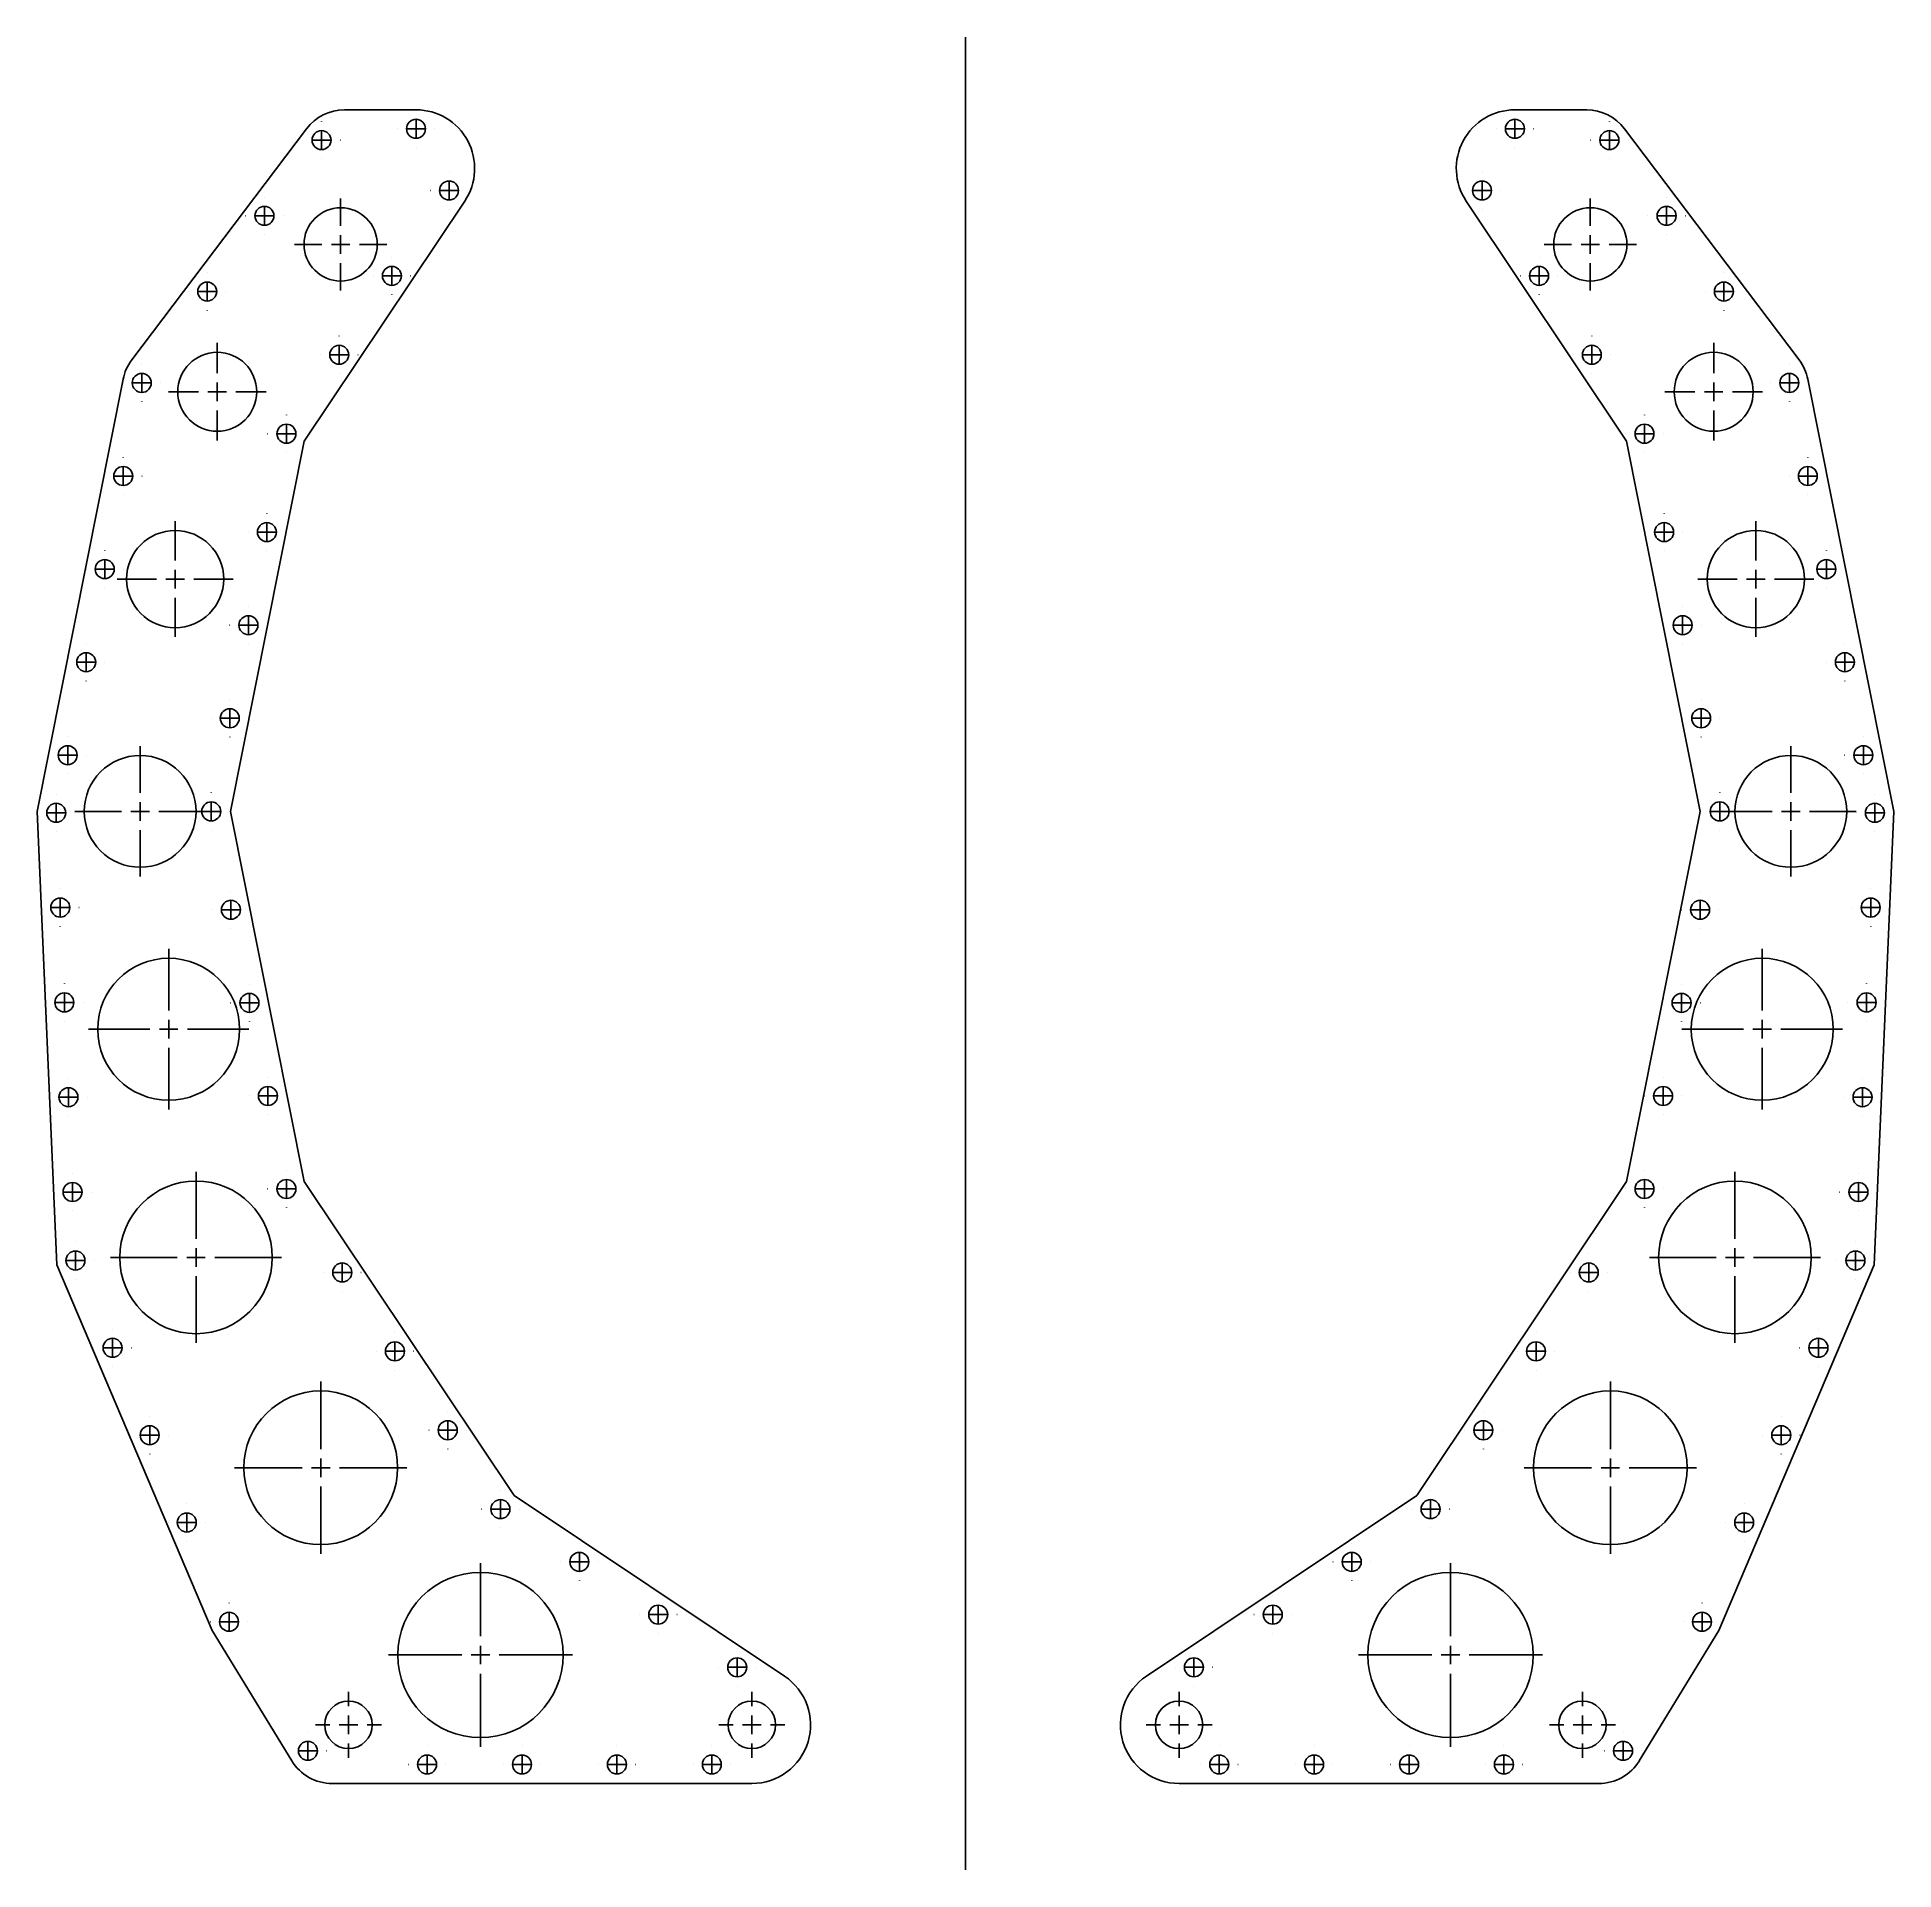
# Model space of a CAD drawing. Extents: x 18 to 37.5, y 8.8 to 28.1.
import ezdxf

# ---------------------------------------------------------------- set-up
doc = ezdxf.new("R2010")
doc.units = 0
doc.header["$MEASUREMENT"] = 0
doc.layers.get('0').update_dxf_attribs({"linetype": 'CONTINUOUS'})

# ---------------------------------------------------------------- blocks, each defined once
blk = doc.blocks.new('SW_CENTERMARKSYMBOL_0')
at = {"color": 0, "linetype": 'Continuous'}
for p, q in [((0, 0.197), (0, 0.348)), ((-0.197, 0), (-0.348, 0)), ((0, 0), (-0.098, 0)), ((0, 0), (0, 0.098)), ((0, 0), (0, -0.098)), ((0, 0), (0.098, 0)), ((0.197, 0), (0.348, 0)), ((0, -0.197), (0, -0.348))]:
    blk.add_line(p, q, dxfattribs=at)
blk = doc.blocks.new('SW_CENTERMARKSYMBOL_1')
at = {"color": 0, "linetype": 'Continuous'}
for p, q in [((0, 0.197), (0, 0.514)), ((-0.197, 0), (-0.514, 0)), ((0, 0), (-0.098, 0)), ((0, 0), (0, 0.098)), ((0, 0), (0, -0.098)), ((0, 0), (0.098, 0)), ((0.197, 0), (0.514, 0)), ((0, -0.197), (0, -0.514))]:
    blk.add_line(p, q, dxfattribs=at)
blk = doc.blocks.new('SW_CENTERMARKSYMBOL_2')
at = {"color": 0, "linetype": 'Continuous'}
for p, q in [((0, 0.197), (0, 0.61)), ((-0.197, 0), (-0.61, 0)), ((0, 0), (-0.098, 0)), ((0, 0), (0, 0.098)), ((0, 0), (0, -0.098)), ((0, 0), (0.098, 0)), ((0.197, 0), (0.61, 0)), ((0, -0.197), (0, -0.61))]:
    blk.add_line(p, q, dxfattribs=at)
blk = doc.blocks.new('SW_CENTERMARKSYMBOL_3')
at = {"color": 0, "linetype": 'Continuous'}
for p, q in [((0, 0.197), (0, 0.687)), ((-0.197, 0), (-0.687, 0)), ((0, 0), (-0.098, 0)), ((0, 0), (0, 0.098)), ((0, 0), (0, -0.098)), ((0, 0), (0.098, 0)), ((0.197, 0), (0.687, 0)), ((0, -0.197), (0, -0.687))]:
    blk.add_line(p, q, dxfattribs=at)
blk = doc.blocks.new('SW_CENTERMARKSYMBOL_4')
at = {"color": 0, "linetype": 'Continuous'}
for p, q in [((0, 0.197), (0, 0.846)), ((-0.197, 0), (-0.846, 0)), ((0, 0), (-0.098, 0)), ((0, 0), (0, 0.098)), ((0, 0), (0, -0.098)), ((0, 0), (0.098, 0)), ((0.197, 0), (0.846, 0)), ((0, -0.197), (0, -0.846))]:
    blk.add_line(p, q, dxfattribs=at)
blk = doc.blocks.new('SW_CENTERMARKSYMBOL_5')
at = {"color": 0, "linetype": 'Continuous'}
for p, q in [((0, 0.197), (0, 0.485)), ((-0.197, 0), (-0.485, 0)), ((0, 0), (-0.098, 0)), ((0, 0), (0, 0.098)), ((0, 0), (0, -0.098)), ((0, 0), (0.098, 0)), ((0.197, 0), (0.485, 0)), ((0, -0.197), (0, -0.485))]:
    blk.add_line(p, q, dxfattribs=at)
blk = doc.blocks.new('SW_CENTERMARKSYMBOL_6')
at = {"color": 0, "linetype": 'Continuous'}
for p, q in [((0, 0.197), (0, 0.969)), ((-0.197, 0), (-0.969, 0)), ((0, 0), (-0.098, 0)), ((0, 0), (0, 0.098)), ((0, 0), (0, -0.098)), ((0, 0), (0.098, 0)), ((0.197, 0), (0.969, 0)), ((0, -0.197), (0, -0.969))]:
    blk.add_line(p, q, dxfattribs=at)
blk = doc.blocks.new('SW_CENTERMARKSYMBOL_7')
at = {"color": 0, "linetype": 'Continuous'}
for p, q in [((0, 0.197), (0, 0.908)), ((-0.197, 0), (-0.908, 0)), ((0, 0), (-0.098, 0)), ((0, 0), (0, 0.098)), ((0, 0), (0, -0.098)), ((0, 0), (0.098, 0)), ((0.197, 0), (0.908, 0)), ((0, -0.197), (0, -0.908))]:
    blk.add_line(p, q, dxfattribs=at)
blk = doc.blocks.new('SW_CENTERMARKSYMBOL_8')
at = {"color": 0, "linetype": 'Continuous'}
for p, q in [((0, 0.197), (0, 0.902)), ((-0.197, 0), (-0.902, 0)), ((0, 0), (-0.098, 0)), ((0, 0), (0, 0.098)), ((0, 0), (0, -0.098)), ((0, 0), (0.098, 0)), ((0.197, 0), (0.902, 0)), ((0, -0.197), (0, -0.902))]:
    blk.add_line(p, q, dxfattribs=at)
blk = doc.blocks.new('SW_CENTERMARKSYMBOL_9')
at = {"color": 0, "linetype": 'Continuous'}
for p, q in [((0, 0.197), (0, 0.348)), ((-0.197, 0), (-0.348, 0)), ((0, 0), (-0.098, 0)), ((0, 0), (0, 0.098)), ((0, 0), (0, -0.098)), ((0, 0), (0.098, 0)), ((0.197, 0), (0.348, 0)), ((0, -0.197), (0, -0.348))]:
    blk.add_line(p, q, dxfattribs=at)
blk = doc.blocks.new('SW_CENTERMARKSYMBOL_10')
at = {"color": 0, "linetype": 'Continuous'}
for p, q in [((0, 0.197), (0, 0.198)), ((-0.197, 0), (-0.198, 0)), ((0, 0), (-0.098, 0)), ((0, 0), (0, 0.098)), ((0, 0), (0, -0.098)), ((0, 0), (0.098, 0)), ((0.197, 0), (0.198, 0)), ((0, -0.197), (0, -0.198))]:
    blk.add_line(p, q, dxfattribs=at)
blk = doc.blocks.new('SW_CENTERMARKSYMBOL_11')
at = {"color": 0, "linetype": 'Continuous'}
for p, q in [((0, 0.197), (0, 0.198)), ((-0.197, 0), (-0.198, 0)), ((0, 0), (-0.098, 0)), ((0, 0), (0, 0.098)), ((0, 0), (0, -0.098)), ((0, 0), (0.098, 0)), ((0.197, 0), (0.198, 0)), ((0, -0.197), (0, -0.198))]:
    blk.add_line(p, q, dxfattribs=at)
blk = doc.blocks.new('SW_CENTERMARKSYMBOL_12')
at = {"color": 0, "linetype": 'Continuous'}
for p, q in [((0, 0.197), (0, 0.198)), ((-0.197, 0), (-0.198, 0)), ((0, 0), (-0.098, 0)), ((0, 0), (0, 0.098)), ((0, 0), (0, -0.098)), ((0, 0), (0.098, 0)), ((0.197, 0), (0.198, 0)), ((0, -0.197), (0, -0.198))]:
    blk.add_line(p, q, dxfattribs=at)
blk = doc.blocks.new('SW_CENTERMARKSYMBOL_13')
at = {"color": 0, "linetype": 'Continuous'}
for p, q in [((0, 0.197), (0, 0.198)), ((-0.197, 0), (-0.198, 0)), ((0, 0), (-0.098, 0)), ((0, 0), (0, 0.098)), ((0, 0), (0, -0.098)), ((0, 0), (0.098, 0)), ((0.197, 0), (0.198, 0)), ((0, -0.197), (0, -0.198))]:
    blk.add_line(p, q, dxfattribs=at)
blk = doc.blocks.new('SW_CENTERMARKSYMBOL_14')
at = {"color": 0, "linetype": 'Continuous'}
for p, q in [((0, 0.197), (0, 0.198)), ((-0.197, 0), (-0.198, 0)), ((0, 0), (-0.098, 0)), ((0, 0), (0, 0.098)), ((0, 0), (0, -0.098)), ((0, 0), (0.098, 0)), ((0.197, 0), (0.198, 0)), ((0, -0.197), (0, -0.198))]:
    blk.add_line(p, q, dxfattribs=at)
blk = doc.blocks.new('SW_CENTERMARKSYMBOL_15')
at = {"color": 0, "linetype": 'Continuous'}
for p, q in [((0, 0.197), (0, 0.198)), ((-0.197, 0), (-0.198, 0)), ((0, 0), (-0.098, 0)), ((0, 0), (0, 0.098)), ((0, 0), (0, -0.098)), ((0, 0), (0.098, 0)), ((0.197, 0), (0.198, 0)), ((0, -0.197), (0, -0.198))]:
    blk.add_line(p, q, dxfattribs=at)
blk = doc.blocks.new('SW_CENTERMARKSYMBOL_16')
at = {"color": 0, "linetype": 'Continuous'}
for p, q in [((0, 0.197), (0, 0.198)), ((-0.197, 0), (-0.198, 0)), ((0, 0), (-0.098, 0)), ((0, 0), (0, 0.098)), ((0, 0), (0, -0.098)), ((0, 0), (0.098, 0)), ((0.197, 0), (0.198, 0)), ((0, -0.197), (0, -0.198))]:
    blk.add_line(p, q, dxfattribs=at)
blk = doc.blocks.new('SW_CENTERMARKSYMBOL_17')
at = {"color": 0, "linetype": 'Continuous'}
for p, q in [((0, 0.197), (0, 0.198)), ((-0.197, 0), (-0.198, 0)), ((0, 0), (-0.098, 0)), ((0, 0), (0, 0.098)), ((0, 0), (0, -0.098)), ((0, 0), (0.098, 0)), ((0.197, 0), (0.198, 0)), ((0, -0.197), (0, -0.198))]:
    blk.add_line(p, q, dxfattribs=at)
blk = doc.blocks.new('SW_CENTERMARKSYMBOL_18')
at = {"color": 0, "linetype": 'Continuous'}
for p, q in [((0, 0.197), (0, 0.198)), ((-0.197, 0), (-0.198, 0)), ((0, 0), (-0.098, 0)), ((0, 0), (0, 0.098)), ((0, 0), (0, -0.098)), ((0, 0), (0.098, 0)), ((0.197, 0), (0.198, 0)), ((0, -0.197), (0, -0.198))]:
    blk.add_line(p, q, dxfattribs=at)
blk = doc.blocks.new('SW_CENTERMARKSYMBOL_19')
at = {"color": 0, "linetype": 'Continuous'}
for p, q in [((0, 0.197), (0, 0.198)), ((-0.197, 0), (-0.198, 0)), ((0, 0), (-0.098, 0)), ((0, 0), (0, 0.098)), ((0, 0), (0, -0.098)), ((0, 0), (0.098, 0)), ((0.197, 0), (0.198, 0)), ((0, -0.197), (0, -0.198))]:
    blk.add_line(p, q, dxfattribs=at)
blk = doc.blocks.new('SW_CENTERMARKSYMBOL_20')
at = {"color": 0, "linetype": 'Continuous'}
for p, q in [((0, 0.197), (0, 0.198)), ((-0.197, 0), (-0.198, 0)), ((0, 0), (-0.098, 0)), ((0, 0), (0, 0.098)), ((0, 0), (0, -0.098)), ((0, 0), (0.098, 0)), ((0.197, 0), (0.198, 0)), ((0, -0.197), (0, -0.198))]:
    blk.add_line(p, q, dxfattribs=at)
blk = doc.blocks.new('SW_CENTERMARKSYMBOL_21')
at = {"color": 0, "linetype": 'Continuous'}
for p, q in [((0, 0.197), (0, 0.198)), ((-0.197, 0), (-0.198, 0)), ((0, 0), (-0.098, 0)), ((0, 0), (0, 0.098)), ((0, 0), (0, -0.098)), ((0, 0), (0.098, 0)), ((0.197, 0), (0.198, 0)), ((0, -0.197), (0, -0.198))]:
    blk.add_line(p, q, dxfattribs=at)
blk = doc.blocks.new('SW_CENTERMARKSYMBOL_22')
at = {"color": 0, "linetype": 'Continuous'}
for p, q in [((0, 0.197), (0, 0.198)), ((-0.197, 0), (-0.198, 0)), ((0, 0), (-0.098, 0)), ((0, 0), (0, 0.098)), ((0, 0), (0, -0.098)), ((0, 0), (0.098, 0)), ((0.197, 0), (0.198, 0)), ((0, -0.197), (0, -0.198))]:
    blk.add_line(p, q, dxfattribs=at)
blk = doc.blocks.new('SW_CENTERMARKSYMBOL_23')
at = {"color": 0, "linetype": 'Continuous'}
for p, q in [((0, 0.197), (0, 0.198)), ((-0.197, 0), (-0.198, 0)), ((0, 0), (-0.098, 0)), ((0, 0), (0, 0.098)), ((0, 0), (0, -0.098)), ((0, 0), (0.098, 0)), ((0.197, 0), (0.198, 0)), ((0, -0.197), (0, -0.198))]:
    blk.add_line(p, q, dxfattribs=at)
blk = doc.blocks.new('SW_CENTERMARKSYMBOL_24')
at = {"color": 0, "linetype": 'Continuous'}
for p, q in [((0, 0.197), (0, 0.198)), ((-0.197, 0), (-0.198, 0)), ((0, 0), (-0.098, 0)), ((0, 0), (0, 0.098)), ((0, 0), (0, -0.098)), ((0, 0), (0.098, 0)), ((0.197, 0), (0.198, 0)), ((0, -0.197), (0, -0.198))]:
    blk.add_line(p, q, dxfattribs=at)
blk = doc.blocks.new('SW_CENTERMARKSYMBOL_25')
at = {"color": 0, "linetype": 'Continuous'}
for p, q in [((0, 0.197), (0, 0.198)), ((-0.197, 0), (-0.198, 0)), ((0, 0), (-0.098, 0)), ((0, 0), (0, 0.098)), ((0, 0), (0, -0.098)), ((0, 0), (0.098, 0)), ((0.197, 0), (0.198, 0)), ((0, -0.197), (0, -0.198))]:
    blk.add_line(p, q, dxfattribs=at)
blk = doc.blocks.new('SW_CENTERMARKSYMBOL_26')
at = {"color": 0, "linetype": 'Continuous'}
for p, q in [((0, 0.197), (0, 0.198)), ((-0.197, 0), (-0.198, 0)), ((0, 0), (-0.098, 0)), ((0, 0), (0, 0.098)), ((0, 0), (0, -0.098)), ((0, 0), (0.098, 0)), ((0.197, 0), (0.198, 0)), ((0, -0.197), (0, -0.198))]:
    blk.add_line(p, q, dxfattribs=at)
blk = doc.blocks.new('SW_CENTERMARKSYMBOL_27')
at = {"color": 0, "linetype": 'Continuous'}
for p, q in [((0, 0.197), (0, 0.198)), ((-0.197, 0), (-0.198, 0)), ((0, 0), (-0.098, 0)), ((0, 0), (0, 0.098)), ((0, 0), (0, -0.098)), ((0, 0), (0.098, 0)), ((0.197, 0), (0.198, 0)), ((0, -0.197), (0, -0.198))]:
    blk.add_line(p, q, dxfattribs=at)
blk = doc.blocks.new('SW_CENTERMARKSYMBOL_28')
at = {"color": 0, "linetype": 'Continuous'}
for p, q in [((0, 0.197), (0, 0.198)), ((-0.197, 0), (-0.198, 0)), ((0, 0), (-0.098, 0)), ((0, 0), (0, 0.098)), ((0, 0), (0, -0.098)), ((0, 0), (0.098, 0)), ((0.197, 0), (0.198, 0)), ((0, -0.197), (0, -0.198))]:
    blk.add_line(p, q, dxfattribs=at)
blk = doc.blocks.new('SW_CENTERMARKSYMBOL_29')
at = {"color": 0, "linetype": 'Continuous'}
for p, q in [((0, 0.197), (0, 0.198)), ((-0.197, 0), (-0.198, 0)), ((0, 0), (-0.098, 0)), ((0, 0), (0, 0.098)), ((0, 0), (0, -0.098)), ((0, 0), (0.098, 0)), ((0.197, 0), (0.198, 0)), ((0, -0.197), (0, -0.198))]:
    blk.add_line(p, q, dxfattribs=at)
blk = doc.blocks.new('SW_CENTERMARKSYMBOL_30')
at = {"color": 0, "linetype": 'Continuous'}
for p, q in [((0, 0.197), (0, 0.198)), ((-0.197, 0), (-0.198, 0)), ((0, 0), (-0.098, 0)), ((0, 0), (0, 0.098)), ((0, 0), (0, -0.098)), ((0, 0), (0.098, 0)), ((0.197, 0), (0.198, 0)), ((0, -0.197), (0, -0.198))]:
    blk.add_line(p, q, dxfattribs=at)
blk = doc.blocks.new('SW_CENTERMARKSYMBOL_31')
at = {"color": 0, "linetype": 'Continuous'}
for p, q in [((0, 0.197), (0, 0.198)), ((-0.197, 0), (-0.198, 0)), ((0, 0), (-0.098, 0)), ((0, 0), (0, 0.098)), ((0, 0), (0, -0.098)), ((0, 0), (0.098, 0)), ((0.197, 0), (0.198, 0)), ((0, -0.197), (0, -0.198))]:
    blk.add_line(p, q, dxfattribs=at)
blk = doc.blocks.new('SW_CENTERMARKSYMBOL_32')
at = {"color": 0, "linetype": 'Continuous'}
for p, q in [((0, 0.197), (0, 0.198)), ((-0.197, 0), (-0.198, 0)), ((0, 0), (-0.098, 0)), ((0, 0), (0, 0.098)), ((0, 0), (0, -0.098)), ((0, 0), (0.098, 0)), ((0.197, 0), (0.198, 0)), ((0, -0.197), (0, -0.198))]:
    blk.add_line(p, q, dxfattribs=at)
blk = doc.blocks.new('SW_CENTERMARKSYMBOL_33')
at = {"color": 0, "linetype": 'Continuous'}
for p, q in [((0, 0.197), (0, 0.198)), ((-0.197, 0), (-0.198, 0)), ((0, 0), (-0.098, 0)), ((0, 0), (0, 0.098)), ((0, 0), (0, -0.098)), ((0, 0), (0.098, 0)), ((0.197, 0), (0.198, 0)), ((0, -0.197), (0, -0.198))]:
    blk.add_line(p, q, dxfattribs=at)
blk = doc.blocks.new('SW_CENTERMARKSYMBOL_34')
at = {"color": 0, "linetype": 'Continuous'}
for p, q in [((0, 0.197), (0, 0.198)), ((-0.197, 0), (-0.198, 0)), ((0, 0), (-0.098, 0)), ((0, 0), (0, 0.098)), ((0, 0), (0, -0.098)), ((0, 0), (0.098, 0)), ((0.197, 0), (0.198, 0)), ((0, -0.197), (0, -0.198))]:
    blk.add_line(p, q, dxfattribs=at)
blk = doc.blocks.new('SW_CENTERMARKSYMBOL_35')
at = {"color": 0, "linetype": 'Continuous'}
for p, q in [((0, 0.197), (0, 0.198)), ((-0.197, 0), (-0.198, 0)), ((0, 0), (-0.098, 0)), ((0, 0), (0, 0.098)), ((0, 0), (0, -0.098)), ((0, 0), (0.098, 0)), ((0.197, 0), (0.198, 0)), ((0, -0.197), (0, -0.198))]:
    blk.add_line(p, q, dxfattribs=at)
blk = doc.blocks.new('SW_CENTERMARKSYMBOL_36')
at = {"color": 0, "linetype": 'Continuous'}
for p, q in [((0, 0.197), (0, 0.198)), ((-0.197, 0), (-0.198, 0)), ((0, 0), (-0.098, 0)), ((0, 0), (0, 0.098)), ((0, 0), (0, -0.098)), ((0, 0), (0.098, 0)), ((0.197, 0), (0.198, 0)), ((0, -0.197), (0, -0.198))]:
    blk.add_line(p, q, dxfattribs=at)
blk = doc.blocks.new('SW_CENTERMARKSYMBOL_37')
at = {"color": 0, "linetype": 'Continuous'}
for p, q in [((0, 0.197), (0, 0.198)), ((-0.197, 0), (-0.198, 0)), ((0, 0), (-0.098, 0)), ((0, 0), (0, 0.098)), ((0, 0), (0, -0.098)), ((0, 0), (0.098, 0)), ((0.197, 0), (0.198, 0)), ((0, -0.197), (0, -0.198))]:
    blk.add_line(p, q, dxfattribs=at)
blk = doc.blocks.new('SW_CENTERMARKSYMBOL_38')
at = {"color": 0, "linetype": 'Continuous'}
for p, q in [((0, 0.197), (0, 0.198)), ((-0.197, 0), (-0.198, 0)), ((0, 0), (-0.098, 0)), ((0, 0), (0, 0.098)), ((0, 0), (0, -0.098)), ((0, 0), (0.098, 0)), ((0.197, 0), (0.198, 0)), ((0, -0.197), (0, -0.198))]:
    blk.add_line(p, q, dxfattribs=at)
blk = doc.blocks.new('SW_CENTERMARKSYMBOL_39')
at = {"color": 0, "linetype": 'Continuous'}
for p, q in [((0, 0.197), (0, 0.198)), ((-0.197, 0), (-0.198, 0)), ((0, 0), (-0.098, 0)), ((0, 0), (0, 0.098)), ((0, 0), (0, -0.098)), ((0, 0), (0.098, 0)), ((0.197, 0), (0.198, 0)), ((0, -0.197), (0, -0.198))]:
    blk.add_line(p, q, dxfattribs=at)
blk = doc.blocks.new('SW_CENTERMARKSYMBOL_40')
at = {"color": 0, "linetype": 'Continuous'}
for p, q in [((0, 0.197), (0, 0.198)), ((-0.197, 0), (-0.198, 0)), ((0, 0), (-0.098, 0)), ((0, 0), (0, 0.098)), ((0, 0), (0, -0.098)), ((0, 0), (0.098, 0)), ((0.197, 0), (0.198, 0)), ((0, -0.197), (0, -0.198))]:
    blk.add_line(p, q, dxfattribs=at)
blk = doc.blocks.new('SW_CENTERMARKSYMBOL_41')
at = {"color": 0, "linetype": 'Continuous'}
for p, q in [((0, 0.197), (0, 0.198)), ((-0.197, 0), (-0.198, 0)), ((0, 0), (-0.098, 0)), ((0, 0), (0, 0.098)), ((0, 0), (0, -0.098)), ((0, 0), (0.098, 0)), ((0.197, 0), (0.198, 0)), ((0, -0.197), (0, -0.198))]:
    blk.add_line(p, q, dxfattribs=at)
blk = doc.blocks.new('SW_CENTERMARKSYMBOL_42')
at = {"color": 0, "linetype": 'Continuous'}
for p, q in [((0, 0.197), (0, 0.198)), ((-0.197, 0), (-0.198, 0)), ((0, 0), (-0.098, 0)), ((0, 0), (0, 0.098)), ((0, 0), (0, -0.098)), ((0, 0), (0.098, 0)), ((0.197, 0), (0.198, 0)), ((0, -0.197), (0, -0.198))]:
    blk.add_line(p, q, dxfattribs=at)
blk = doc.blocks.new('SW_CENTERMARKSYMBOL_43')
at = {"color": 0, "linetype": 'Continuous'}
for p, q in [((0, 0.197), (0, 0.198)), ((-0.197, 0), (-0.198, 0)), ((0, 0), (-0.098, 0)), ((0, 0), (0, 0.098)), ((0, 0), (0, -0.098)), ((0, 0), (0.098, 0)), ((0.197, 0), (0.198, 0)), ((0, -0.197), (0, -0.198))]:
    blk.add_line(p, q, dxfattribs=at)
blk = doc.blocks.new('SW_CENTERMARKSYMBOL_44')
at = {"color": 0, "linetype": 'Continuous'}
for p, q in [((0, 0.197), (0, 0.198)), ((-0.197, 0), (-0.198, 0)), ((0, 0), (-0.098, 0)), ((0, 0), (0, 0.098)), ((0, 0), (0, -0.098)), ((0, 0), (0.098, 0)), ((0.197, 0), (0.198, 0)), ((0, -0.197), (0, -0.198))]:
    blk.add_line(p, q, dxfattribs=at)
blk = doc.blocks.new('SW_CENTERMARKSYMBOL_45')
at = {"color": 0, "linetype": 'Continuous'}
for p, q in [((0, 0.197), (0, 0.198)), ((-0.197, 0), (-0.198, 0)), ((0, 0), (-0.098, 0)), ((0, 0), (0, 0.098)), ((0, 0), (0, -0.098)), ((0, 0), (0.098, 0)), ((0.197, 0), (0.198, 0)), ((0, -0.197), (0, -0.198))]:
    blk.add_line(p, q, dxfattribs=at)
blk = doc.blocks.new('SW_CENTERMARKSYMBOL_46')
at = {"color": 0, "linetype": 'Continuous'}
for p, q in [((0, 0.197), (0, 0.198)), ((-0.197, 0), (-0.198, 0)), ((0, 0), (-0.098, 0)), ((0, 0), (0, 0.098)), ((0, 0), (0, -0.098)), ((0, 0), (0.098, 0)), ((0.197, 0), (0.198, 0)), ((0, -0.197), (0, -0.198))]:
    blk.add_line(p, q, dxfattribs=at)
blk = doc.blocks.new('SW_CENTERMARKSYMBOL_47')
at = {"color": 0, "linetype": 'Continuous'}
for p, q in [((0, 0.197), (0, 0.198)), ((-0.197, 0), (-0.198, 0)), ((0, 0), (-0.098, 0)), ((0, 0), (0, 0.098)), ((0, 0), (0, -0.098)), ((0, 0), (0.098, 0)), ((0.197, 0), (0.198, 0)), ((0, -0.197), (0, -0.198))]:
    blk.add_line(p, q, dxfattribs=at)
blk = doc.blocks.new('SW_CENTERMARKSYMBOL_48')
at = {"color": 0, "linetype": 'Continuous'}
for p, q in [((0, 0.197), (0, 0.198)), ((-0.197, 0), (-0.198, 0)), ((0, 0), (-0.098, 0)), ((0, 0), (0, 0.098)), ((0, 0), (0, -0.098)), ((0, 0), (0.098, 0)), ((0.197, 0), (0.198, 0)), ((0, -0.197), (0, -0.198))]:
    blk.add_line(p, q, dxfattribs=at)
blk = doc.blocks.new('SW_CENTERMARKSYMBOL_49')
at = {"color": 0, "linetype": 'Continuous'}
for p, q in [((0, 0.197), (0, 0.198)), ((-0.197, 0), (-0.198, 0)), ((0, 0), (-0.098, 0)), ((0, 0), (0, 0.098)), ((0, 0), (0, -0.098)), ((0, 0), (0.098, 0)), ((0.197, 0), (0.198, 0)), ((0, -0.197), (0, -0.198))]:
    blk.add_line(p, q, dxfattribs=at)
blk = doc.blocks.new('SW_CENTERMARKSYMBOL_50')
at = {"color": 0, "linetype": 'Continuous'}
for p, q in [((0, 0.197), (0, 0.198)), ((-0.197, 0), (-0.198, 0)), ((0, 0), (-0.098, 0)), ((0, 0), (0, 0.098)), ((0, 0), (0, -0.098)), ((0, 0), (0.098, 0)), ((0.197, 0), (0.198, 0)), ((0, -0.197), (0, -0.198))]:
    blk.add_line(p, q, dxfattribs=at)
blk = doc.blocks.new('SW_CENTERMARKSYMBOL_51')
at = {"color": 0, "linetype": 'Continuous'}
for p, q in [((0, 0.197), (0, 0.198)), ((-0.197, 0), (-0.198, 0)), ((0, 0), (-0.098, 0)), ((0, 0), (0, 0.098)), ((0, 0), (0, -0.098)), ((0, 0), (0.098, 0)), ((0.197, 0), (0.198, 0)), ((0, -0.197), (0, -0.198))]:
    blk.add_line(p, q, dxfattribs=at)
blk = doc.blocks.new('SW_CENTERMARKSYMBOL_52')
at = {"color": 0, "linetype": 'Continuous'}
for p, q in [((0, 0.197), (0, 0.198)), ((-0.197, 0), (-0.198, 0)), ((0, 0), (-0.098, 0)), ((0, 0), (0, 0.098)), ((0, 0), (0, -0.098)), ((0, 0), (0.098, 0)), ((0.197, 0), (0.198, 0)), ((0, -0.197), (0, -0.198))]:
    blk.add_line(p, q, dxfattribs=at)

msp = doc.modelspace()

# ---------------------------------------------------------------- linework, layer by layer
msp.add_line((27.763, 28.097), (27.763, 8.784))
at = {"color": 7, "linetype": 'Continuous'}
for p, q in [((21.973, 27.331), (21.218, 27.331)), ((33.552, 27.331), (34.308, 27.331)), ((20.819, 27.132), (18.978, 24.696)), ((34.707, 27.132), (36.547, 24.696)), ((20.796, 23.84), (22.487, 26.37)), ((34.729, 23.84), (33.039, 26.37)), ((18.887, 24.492), (17.981, 19.938)), ((36.639, 24.492), (37.544, 19.938)), ((20.02, 19.938), (20.796, 23.84)), ((35.505, 19.938), (34.729, 23.84)), ((17.981, 19.938), (18.187, 15.16)), ((20.796, 16.037), (20.02, 19.938)), ((34.729, 16.037), (35.505, 19.938)), ((37.544, 19.938), (37.338, 15.16)), ((23.007, 12.729), (20.796, 16.037)), ((32.519, 12.729), (34.729, 16.037)), ((18.187, 15.16), (19.824, 11.306)), ((37.338, 15.16), (35.701, 11.306)), ((25.855, 10.825), (23.007, 12.729)), ((29.67, 10.825), (32.519, 12.729)), ((19.824, 11.306), (20.663, 9.934)), ((35.701, 11.306), (34.862, 9.934)), ((21.09, 9.694), (25.512, 9.694)), ((34.436, 9.694), (30.013, 9.694))]:
    msp.add_line(p, q, dxfattribs=at)
for centre, radius in [((21.973, 27.131), 0.1), ((33.552, 27.131), 0.1), ((20.978, 27.012), 0.1), ((34.547, 27.012), 0.1), ((22.321, 26.481), 0.1), ((33.205, 26.481), 0.1), ((20.376, 26.214), 0.1), ((21.179, 25.913), 0.386), ((34.346, 25.913), 0.386), ((35.15, 26.214), 0.1), ((21.719, 25.581), 0.1), ((33.806, 25.581), 0.1), ((19.773, 25.416), 0.1), ((35.753, 25.416), 0.1), ((21.164, 24.75), 0.1), ((34.362, 24.75), 0.1), ((19.879, 24.36), 0.416), ((35.646, 24.36), 0.416), ((19.083, 24.453), 0.1), ((36.443, 24.453), 0.1), ((20.608, 23.918), 0.1), ((34.917, 23.918), 0.1), ((18.888, 23.472), 0.1), ((36.638, 23.472), 0.1), ((19.435, 22.386), 0.512), ((20.402, 22.881), 0.1), ((35.124, 22.881), 0.1), ((36.09, 22.386), 0.512), ((18.693, 22.491), 0.1), ((36.833, 22.491), 0.1), ((20.207, 21.9), 0.1), ((35.319, 21.9), 0.1), ((18.498, 21.51), 0.1), ((37.028, 21.51), 0.1), ((20.011, 20.919), 0.1), ((35.514, 20.919), 0.1), ((18.303, 20.53), 0.1), ((37.223, 20.53), 0.1), ((19.066, 19.938), 0.589), ((36.459, 19.938), 0.589), ((18.182, 19.923), 0.1), ((19.816, 19.938), 0.1), ((35.709, 19.938), 0.1), ((37.344, 19.923), 0.1), ((18.225, 18.924), 0.1), ((20.023, 18.901), 0.1), ((35.503, 18.901), 0.1), ((37.3, 18.924), 0.1), ((19.367, 17.642), 0.748), ((36.158, 17.642), 0.748), ((18.268, 17.925), 0.1), ((20.218, 17.92), 0.1), ((35.308, 17.92), 0.1), ((37.257, 17.925), 0.1), ((18.311, 16.926), 0.1), ((20.413, 16.939), 0.1), ((35.113, 16.939), 0.1), ((37.214, 16.926), 0.1), ((20.608, 15.959), 0.1), ((34.917, 15.959), 0.1), ((18.354, 15.927), 0.1), ((19.655, 15.238), 0.804), ((35.87, 15.238), 0.804), ((37.171, 15.927), 0.1), ((18.385, 15.205), 0.1), ((37.14, 15.205), 0.1), ((21.196, 15.079), 0.1), ((34.33, 15.079), 0.1), ((18.776, 14.285), 0.1), ((21.751, 14.248), 0.1), ((33.774, 14.248), 0.1), ((36.749, 14.285), 0.1), ((20.969, 13.021), 0.81), ((34.557, 13.021), 0.81), ((22.307, 13.416), 0.1), ((33.219, 13.416), 0.1), ((19.167, 13.364), 0.1), ((36.358, 13.364), 0.1), ((19.558, 12.444), 0.1), ((22.862, 12.585), 0.1), ((32.663, 12.585), 0.1), ((35.967, 12.444), 0.1), ((23.694, 12.029), 0.1), ((31.832, 12.029), 0.1), ((22.652, 11.048), 0.871), ((32.873, 11.048), 0.871), ((24.525, 11.473), 0.1), ((31, 11.473), 0.1), ((20.003, 11.398), 0.1), ((35.523, 11.398), 0.1), ((25.357, 10.918), 0.1), ((30.169, 10.918), 0.1), ((21.262, 10.312), 0.25), ((25.512, 10.312), 0.25), ((30.013, 10.312), 0.25), ((34.263, 10.312), 0.25), ((20.834, 10.038), 0.1), ((22.09, 9.894), 0.1), ((23.09, 9.894), 0.1), ((24.09, 9.894), 0.1), ((25.09, 9.894), 0.1), ((30.436, 9.894), 0.1), ((31.436, 9.894), 0.1), ((32.436, 9.894), 0.1), ((33.436, 9.894), 0.1), ((34.691, 10.038), 0.1)]:
    msp.add_circle(centre, radius, dxfattribs=at)
for centre, radius, start, end in [((21.218, 26.831), 0.5, 90, 142.9345), ((21.973, 26.713), 0.618, 326.25, 90), ((33.552, 26.713), 0.618, 90, 213.75), ((34.308, 26.831), 0.5, 37.0655, 90), ((19.377, 24.394), 0.5, 142.9345, 168.75), ((36.148, 24.394), 0.5, 11.25, 37.0655), ((25.512, 10.312), 0.618, 270, 56.25), ((30.013, 10.312), 0.618, 123.75, 270), ((21.09, 10.194), 0.5, 211.4407, 270), ((34.436, 10.194), 0.5, 270, 328.5593)]:
    msp.add_arc(centre, radius, start, end, dxfattribs=at)

# ---------------------------------------------------------------- block references
for name, p in [('SW_CENTERMARKSYMBOL_19', (20.978, 27.012)), ('SW_CENTERMARKSYMBOL_21', (21.973, 27.131)), ('SW_CENTERMARKSYMBOL_13', (22.321, 26.481)), ('SW_CENTERMARKSYMBOL_18', (20.376, 26.214)), ('SW_CENTERMARKSYMBOL_5', (21.179, 25.913)), ('SW_CENTERMARKSYMBOL_15', (21.719, 25.581)), ('SW_CENTERMARKSYMBOL_17', (19.773, 25.416)), ('SW_CENTERMARKSYMBOL_1', (19.879, 24.36)), ('SW_CENTERMARKSYMBOL_14', (21.164, 24.75)), ('SW_CENTERMARKSYMBOL_20', (19.083, 24.453)), ('SW_CENTERMARKSYMBOL_30', (20.608, 23.918)), ('SW_CENTERMARKSYMBOL_43', (18.888, 23.472)), ('SW_CENTERMARKSYMBOL_2', (19.435, 22.386)), ('SW_CENTERMARKSYMBOL_12', (20.402, 22.881)), ('SW_CENTERMARKSYMBOL_44', (18.693, 22.491)), ('SW_CENTERMARKSYMBOL_11', (20.207, 21.9)), ('SW_CENTERMARKSYMBOL_45', (18.498, 21.51)), ('SW_CENTERMARKSYMBOL_31', (20.011, 20.919)), ('SW_CENTERMARKSYMBOL_46', (18.303, 20.53)), ('SW_CENTERMARKSYMBOL_3', (19.066, 19.938)), ('SW_CENTERMARKSYMBOL_16', (18.182, 19.923)), ('SW_CENTERMARKSYMBOL_22', (19.816, 19.938)), ('SW_CENTERMARKSYMBOL_48', (18.225, 18.924)), ('SW_CENTERMARKSYMBOL_29', (20.023, 18.901)), ('SW_CENTERMARKSYMBOL_4', (19.367, 17.642)), ('SW_CENTERMARKSYMBOL_49', (18.268, 17.925)), ('SW_CENTERMARKSYMBOL_28', (20.218, 17.92)), ('SW_CENTERMARKSYMBOL_50', (18.311, 16.926)), ('SW_CENTERMARKSYMBOL_27', (20.413, 16.939)), ('SW_CENTERMARKSYMBOL_51', (18.354, 15.927)), ('SW_CENTERMARKSYMBOL_8', (19.655, 15.238)), ('SW_CENTERMARKSYMBOL_26', (20.608, 15.959)), ('SW_CENTERMARKSYMBOL_47', (18.385, 15.205)), ('SW_CENTERMARKSYMBOL_23', (21.196, 15.079)), ('SW_CENTERMARKSYMBOL_42', (18.776, 14.285)), ('SW_CENTERMARKSYMBOL_24', (21.751, 14.248)), ('SW_CENTERMARKSYMBOL_7', (20.969, 13.021)), ('SW_CENTERMARKSYMBOL_41', (19.167, 13.364)), ('SW_CENTERMARKSYMBOL_25', (22.307, 13.416)), ('SW_CENTERMARKSYMBOL_10', (22.862, 12.585)), ('SW_CENTERMARKSYMBOL_40', (19.558, 12.444)), ('SW_CENTERMARKSYMBOL_34', (23.694, 12.029)), ('SW_CENTERMARKSYMBOL_6', (22.652, 11.048)), ('SW_CENTERMARKSYMBOL_52', (20.003, 11.398)), ('SW_CENTERMARKSYMBOL_33', (24.525, 11.473)), ('SW_CENTERMARKSYMBOL_32', (25.357, 10.918)), ('SW_CENTERMARKSYMBOL_9', (21.262, 10.312)), ('SW_CENTERMARKSYMBOL_0', (25.512, 10.312)), ('SW_CENTERMARKSYMBOL_39', (20.834, 10.038)), ('SW_CENTERMARKSYMBOL_38', (22.09, 9.894)), ('SW_CENTERMARKSYMBOL_37', (23.09, 9.894)), ('SW_CENTERMARKSYMBOL_36', (24.09, 9.894)), ('SW_CENTERMARKSYMBOL_35', (25.09, 9.894))]:
    msp.add_blockref(name, p, dxfattribs=at)
at = {"color": 7, "linetype": 'Continuous', "xscale": -1}
for name, p in [('SW_CENTERMARKSYMBOL_21', (33.552, 27.131)), ('SW_CENTERMARKSYMBOL_19', (34.547, 27.012)), ('SW_CENTERMARKSYMBOL_13', (33.205, 26.481)), ('SW_CENTERMARKSYMBOL_18', (35.15, 26.214)), ('SW_CENTERMARKSYMBOL_5', (34.346, 25.913)), ('SW_CENTERMARKSYMBOL_15', (33.806, 25.581)), ('SW_CENTERMARKSYMBOL_17', (35.753, 25.416)), ('SW_CENTERMARKSYMBOL_14', (34.362, 24.75)), ('SW_CENTERMARKSYMBOL_1', (35.646, 24.36)), ('SW_CENTERMARKSYMBOL_20', (36.443, 24.453)), ('SW_CENTERMARKSYMBOL_30', (34.917, 23.918)), ('SW_CENTERMARKSYMBOL_43', (36.638, 23.472)), ('SW_CENTERMARKSYMBOL_12', (35.124, 22.881)), ('SW_CENTERMARKSYMBOL_2', (36.09, 22.386)), ('SW_CENTERMARKSYMBOL_44', (36.833, 22.491)), ('SW_CENTERMARKSYMBOL_11', (35.319, 21.9)), ('SW_CENTERMARKSYMBOL_45', (37.028, 21.51)), ('SW_CENTERMARKSYMBOL_31', (35.514, 20.919)), ('SW_CENTERMARKSYMBOL_3', (36.459, 19.938)), ('SW_CENTERMARKSYMBOL_46', (37.223, 20.53)), ('SW_CENTERMARKSYMBOL_22', (35.709, 19.938)), ('SW_CENTERMARKSYMBOL_16', (37.344, 19.923)), ('SW_CENTERMARKSYMBOL_29', (35.503, 18.901)), ('SW_CENTERMARKSYMBOL_48', (37.3, 18.924)), ('SW_CENTERMARKSYMBOL_4', (36.158, 17.642)), ('SW_CENTERMARKSYMBOL_28', (35.308, 17.92)), ('SW_CENTERMARKSYMBOL_49', (37.257, 17.925)), ('SW_CENTERMARKSYMBOL_27', (35.113, 16.939)), ('SW_CENTERMARKSYMBOL_50', (37.214, 16.926)), ('SW_CENTERMARKSYMBOL_26', (34.917, 15.959)), ('SW_CENTERMARKSYMBOL_8', (35.87, 15.238)), ('SW_CENTERMARKSYMBOL_51', (37.171, 15.927)), ('SW_CENTERMARKSYMBOL_23', (34.33, 15.079)), ('SW_CENTERMARKSYMBOL_47', (37.14, 15.205)), ('SW_CENTERMARKSYMBOL_42', (36.749, 14.285)), ('SW_CENTERMARKSYMBOL_24', (33.774, 14.248)), ('SW_CENTERMARKSYMBOL_7', (34.557, 13.021)), ('SW_CENTERMARKSYMBOL_25', (33.219, 13.416)), ('SW_CENTERMARKSYMBOL_41', (36.358, 13.364)), ('SW_CENTERMARKSYMBOL_10', (32.663, 12.585)), ('SW_CENTERMARKSYMBOL_40', (35.967, 12.444)), ('SW_CENTERMARKSYMBOL_34', (31.832, 12.029)), ('SW_CENTERMARKSYMBOL_6', (32.873, 11.048)), ('SW_CENTERMARKSYMBOL_33', (31, 11.473)), ('SW_CENTERMARKSYMBOL_52', (35.523, 11.398)), ('SW_CENTERMARKSYMBOL_32', (30.169, 10.918)), ('SW_CENTERMARKSYMBOL_0', (30.013, 10.312)), ('SW_CENTERMARKSYMBOL_9', (34.263, 10.312)), ('SW_CENTERMARKSYMBOL_39', (34.691, 10.038)), ('SW_CENTERMARKSYMBOL_35', (30.436, 9.894)), ('SW_CENTERMARKSYMBOL_36', (31.436, 9.894)), ('SW_CENTERMARKSYMBOL_37', (32.436, 9.894)), ('SW_CENTERMARKSYMBOL_38', (33.436, 9.894))]:
    msp.add_blockref(name, p, dxfattribs=at)

doc.saveas('drawing.dxf')
